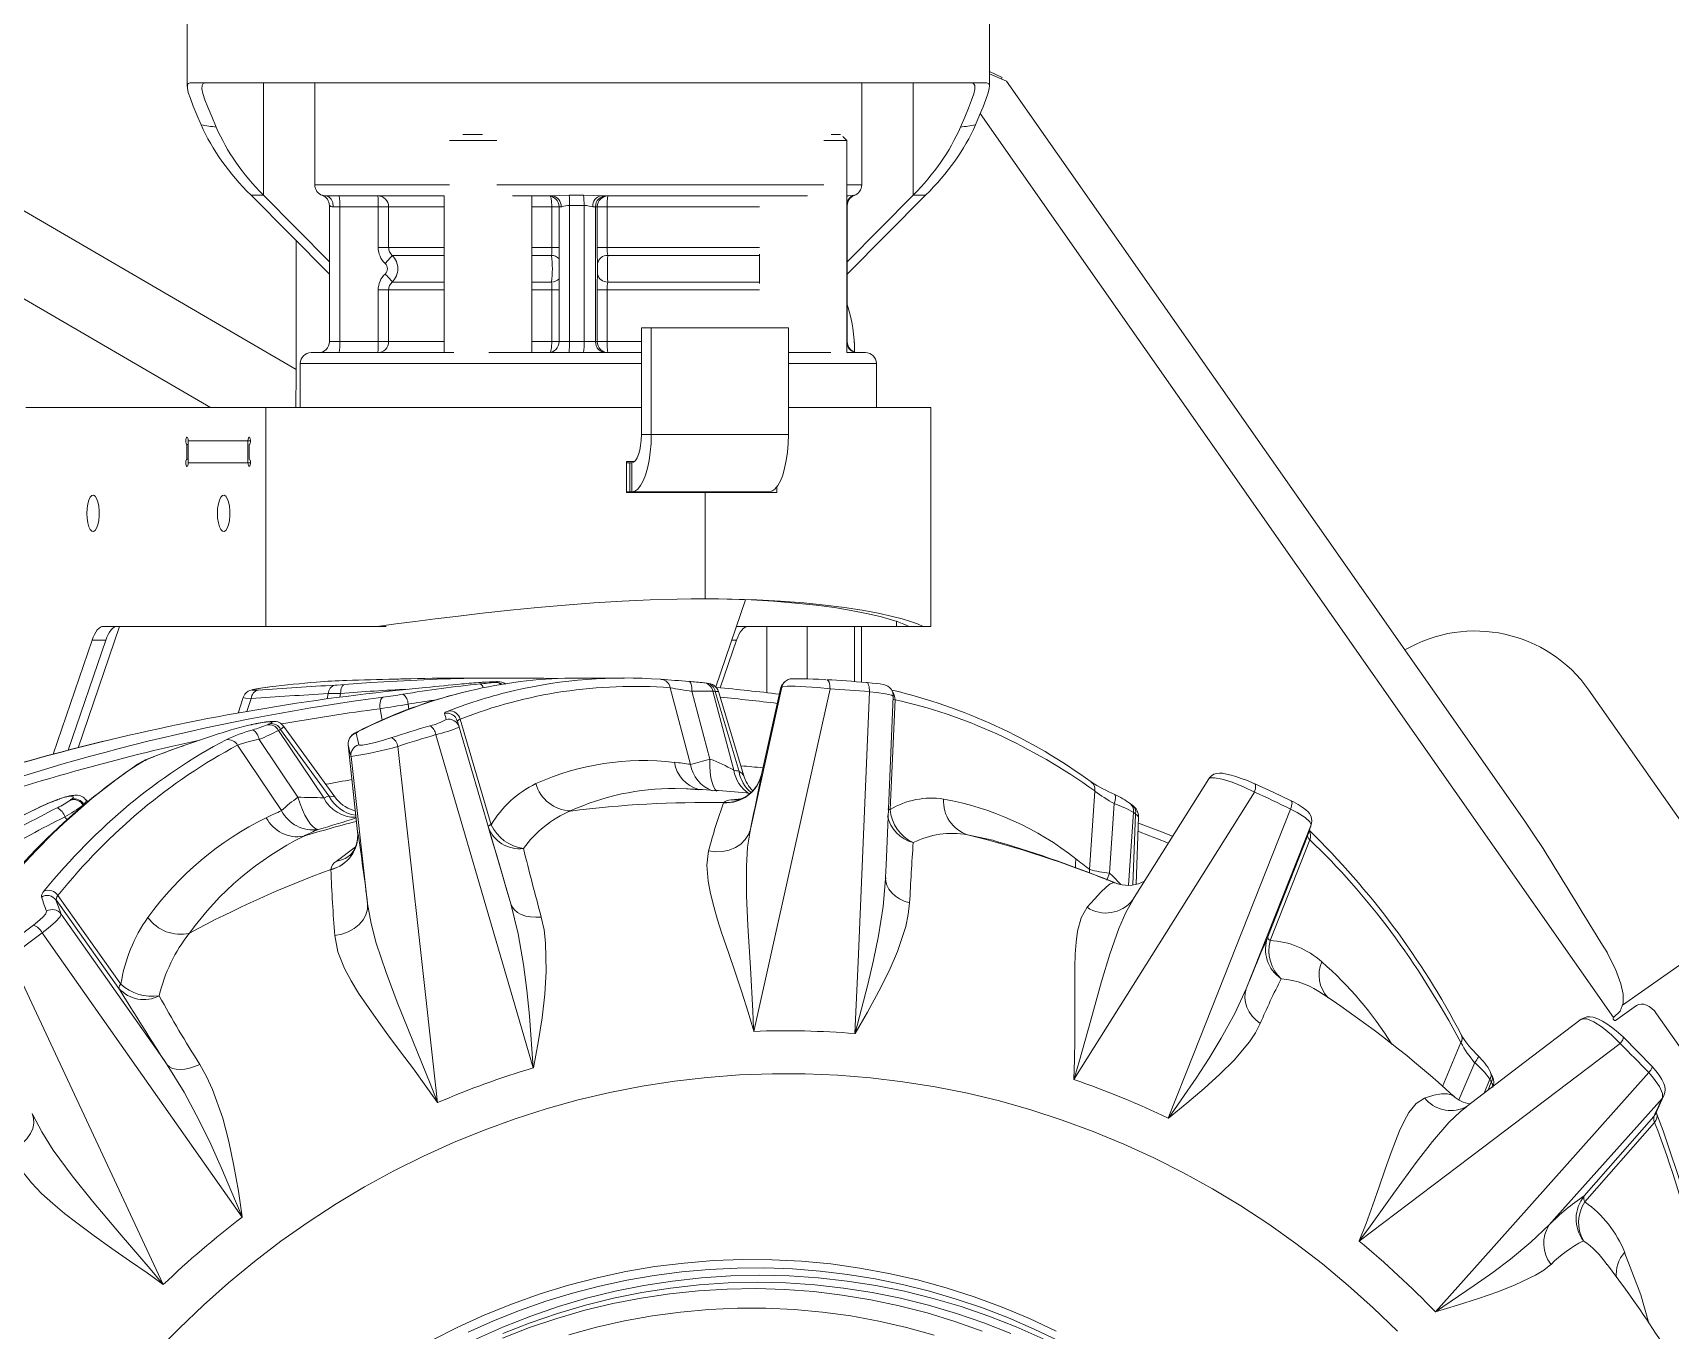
# Model space of a CAD drawing. Header units: millimetres. Extents: x 0 to 197, y 0 to 196.
# Drawn here: x 162.59 to 185.05, y 165.87 to 183.67 of the extents above; entities that cross this region are included whole.
import ezdxf

# ---------------------------------------------------------------- set-up
doc = ezdxf.new("R2010")
doc.units = ezdxf.units.MM

msp = doc.modelspace()

# ---------------------------------------------------------------- linework, layer by layer
at = {"color": 7, "linetype": 'Continuous', "lineweight": 15}
for p, q in [((164.71, 184.982), (164.71, 182.93)), ((175.71, 182.929), (175.71, 184.982)), ((158.76, 183.392), (166.204, 179.048)), ((175.71, 183.138), (175.885, 183.056)), ((175.945, 183.006), (175.71, 183.107)), ((175.876, 183.036), (175.885, 183.056)), ((175.945, 183.006), (183.052, 172.855)), ((175.67, 182.982), (164.751, 182.982)), ((166.46, 182.982), (166.46, 181.582)), ((173.96, 181.582), (173.96, 182.982)), ((168.459, 182.19), (168.306, 182.19)), ((168.955, 182.19), (168.459, 182.19)), ((168.51, 182.272), (168.49, 182.272)), ((168.76, 182.272), (168.51, 182.272)), ((173.755, 182.19), (173.439, 182.19)), ((173.667, 182.272), (173.541, 182.272)), ((173.755, 182.19), (173.698, 182.247)), ((173.755, 179.282), (173.755, 182.19)), ((165.754, 181.442), (165.586, 181.442)), ((165.586, 181.442), (166.659, 180.358)), ((165.754, 181.442), (166.659, 180.528)), ((166.615, 181.432), (168.235, 181.432)), ((168.235, 181.432), (168.235, 179.282)), ((169.169, 181.432), (169.714, 181.432)), ((169.435, 179.282), (169.435, 181.432)), ((169.641, 181.432), (169.435, 181.432)), ((169.949, 181.441), (170.146, 181.441)), ((170.387, 181.432), (172.635, 181.432)), ((172.635, 181.432), (172.64, 181.432)), ((172.64, 181.432), (173.217, 181.432)), ((173.755, 181.432), (173.776, 181.432)), ((173.761, 180.528), (174.666, 181.442)), ((173.761, 180.358), (174.834, 181.442)), ((173.852, 181.441), (173.86, 181.441)), ((173.857, 181.44), (173.854, 181.439)), ((174.666, 181.442), (174.834, 181.442)), ((166.659, 181.3), (166.659, 179.432)), ((166.712, 181.282), (166.699, 181.283)), ((166.803, 181.282), (166.712, 181.282)), ((167.33, 181.282), (166.803, 181.282)), ((166.803, 181.282), (166.803, 179.432)), ((167.33, 180.722), (167.33, 181.282)), ((167.472, 181.282), (167.33, 181.282)), ((167.472, 181.282), (167.472, 180.722)), ((169.71, 180.722), (169.71, 181.282)), ((169.809, 181.282), (169.809, 179.432)), ((169.848, 181.283), (169.836, 181.282)), ((170.152, 181.299), (169.952, 181.299)), ((169.952, 181.299), (169.952, 179.432)), ((170.152, 181.299), (170.152, 179.432)), ((170.308, 181.282), (170.273, 181.282)), ((170.308, 179.432), (170.308, 181.282)), ((170.332, 181.282), (170.308, 181.282)), ((170.332, 180.722), (170.332, 181.282)), ((170.468, 181.282), (170.332, 181.282)), ((170.468, 181.282), (170.468, 180.722)), ((173.761, 179.432), (173.761, 181.3)), ((173.761, 181.299), (173.761, 179.432)), ((166.204, 180.817), (166.204, 179.048)), ((167.434, 180.722), (167.33, 180.722)), ((167.434, 180.722), (167.472, 180.722)), ((170.468, 180.722), (170.332, 180.722)), ((172.555, 180.632), (172.555, 180.231)), ((167.33, 179.432), (167.33, 180.141)), ((167.434, 180.141), (167.33, 180.141)), ((167.472, 180.141), (167.434, 180.141)), ((167.472, 180.141), (167.472, 179.432)), ((169.71, 179.432), (169.71, 180.141)), ((170.332, 179.432), (170.332, 180.141)), ((170.468, 180.141), (170.332, 180.141)), ((170.468, 180.141), (170.468, 179.432)), ((166.803, 179.432), (167.33, 179.432)), ((167.472, 179.432), (167.33, 179.432)), ((169.952, 179.432), (170.152, 179.432)), ((170.152, 179.432), (170.308, 179.432)), ((170.308, 179.432), (170.332, 179.432)), ((170.468, 179.432), (170.332, 179.432)), ((170.937, 179.622), (170.937, 178.157)), ((171.074, 179.622), (170.937, 179.622)), ((171.074, 179.622), (171.074, 178.157)), ((172.954, 179.622), (171.074, 179.622)), ((172.954, 178.157), (172.954, 179.622)), ((173.86, 179.291), (173.86, 179.416)), ((167.406, 179.282), (166.41, 179.282)), ((168.368, 179.282), (167.406, 179.282)), ((170.937, 179.282), (168.844, 179.282)), ((173.534, 179.282), (172.954, 179.282)), ((174.01, 179.282), (173.755, 179.282)), ((166.26, 179.132), (166.26, 178.527)), ((174.16, 178.527), (174.16, 179.132)), ((162.498, 178.527), (165.789, 178.527)), ((165.789, 178.527), (165.789, 175.527)), ((170.937, 178.527), (165.789, 178.527)), ((172.954, 178.527), (174.908, 178.527)), ((174.908, 175.527), (174.908, 178.527)), ((164.721, 178.072), (164.721, 177.772)), ((164.721, 178.072), (164.724, 178.072)), ((164.724, 178.072), (165.543, 178.072)), ((164.724, 178.072), (164.724, 177.772)), ((165.543, 177.772), (165.543, 178.072)), ((165.543, 178.072), (165.577, 178.072)), ((170.937, 178.157), (171.074, 178.157)), ((172.954, 178.157), (171.074, 178.157)), ((164.707, 177.822), (164.707, 178.022)), ((164.721, 178.022), (164.707, 178.022)), ((165.56, 178.022), (165.56, 177.822)), ((164.721, 177.822), (164.707, 177.822)), ((164.724, 177.772), (164.721, 177.772)), ((165.543, 177.772), (164.724, 177.772)), ((165.577, 177.772), (165.543, 177.772)), ((170.735, 177.787), (170.842, 177.787)), ((170.735, 177.362), (170.735, 177.787)), ((170.735, 177.772), (170.76, 177.772)), ((170.767, 177.772), (170.777, 177.772)), ((170.777, 177.772), (170.777, 177.372)), ((170.806, 177.772), (170.777, 177.772)), ((170.806, 177.772), (170.806, 177.372)), ((172.797, 177.362), (172.797, 177.443)), ((170.777, 177.372), (170.735, 177.372)), ((171.811, 177.362), (170.735, 177.362)), ((170.806, 177.372), (170.777, 177.372)), ((172.686, 177.372), (170.806, 177.372)), ((171.013, 177.372), (171.013, 177.362)), ((171.811, 175.904), (171.811, 177.362)), ((171.811, 175.904), (171.811, 177.362)), ((171.811, 177.362), (172.797, 177.362)), ((171.811, 177.362), (171.811, 177.362)), ((172.051, 177.372), (172.051, 177.362)), ((172.149, 177.372), (172.149, 177.362)), ((172.427, 177.372), (172.427, 177.362)), ((172.687, 177.362), (172.687, 177.372)), ((172.367, 175.891), (171.959, 174.697)), ((163.215, 173.863), (163.782, 175.527)), ((165.789, 175.527), (163.562, 175.527)), ((165.789, 175.527), (167.313, 175.527)), ((167.436, 175.527), (167.313, 175.527)), ((174.438, 175.527), (172.243, 175.527)), ((173.21, 175.527), (173.21, 174.806)), ((173.86, 174.771), (173.86, 175.527)), ((173.954, 174.763), (173.954, 175.527)), ((174.438, 175.527), (174.608, 175.527)), ((174.608, 175.527), (174.803, 175.527)), ((174.908, 175.527), (174.803, 175.527)), ((163.405, 175.337), (162.872, 173.775)), ((163.078, 173.828), (163.593, 175.337)), ((163.405, 175.337), (163.593, 175.337)), ((172.241, 175.337), (172.019, 174.684)), ((169.167, 174.819), (168.551, 174.819)), ((168.956, 174.769), (168.952, 174.769)), ((168.963, 174.769), (168.952, 174.769)), ((168.966, 174.769), (168.956, 174.769)), ((168.966, 174.769), (168.963, 174.769)), ((170.704, 174.819), (170.095, 174.819)), ((171.805, 174.752), (171.796, 174.753)), ((172.432, 172.748), (172.862, 174.692)), ((165.478, 174.552), (165.408, 174.337)), ((171.611, 173.635), (171.331, 174.685)), ((171.878, 173.707), (171.63, 174.637)), ((171.916, 174.639), (172.205, 173.555)), ((172.277, 173.539), (171.949, 174.634)), ((172.344, 173.478), (171.997, 174.635)), ((172.845, 174.667), (172.583, 173.495)), ((172.845, 174.671), (172.584, 173.496)), ((174.416, 174.52), (174.35, 173.014)), ((186.11, 171.539), (183.931, 174.652)), ((168.454, 174.255), (168.877, 172.807)), ((165.587, 174.178), (165.593, 174.18)), ((165.855, 174.219), (165.833, 174.219)), ((165.891, 174.224), (165.869, 174.224)), ((165.96, 174.101), (166.582, 173.176)), ((166.652, 173.201), (165.991, 174.115)), ((166.732, 173.19), (166.031, 174.159)), ((168.439, 174.146), (169.148, 171.724)), ((166.004, 173), (165.401, 173.897)), ((166.229, 173.183), (165.695, 173.977)), ((166.917, 173.902), (167.047, 172.714)), ((166.917, 173.901), (167.047, 172.711)), ((164.245, 173.739), (164.209, 173.724)), ((167.184, 171.721), (166.956, 173.743)), ((172.584, 173.496), (172.583, 173.495)), ((163.128, 173.199), (163.124, 173.199)), ((163.185, 173.212), (163.182, 173.212)), ((163.343, 173.124), (163.328, 173.145)), ((177.084, 172.192), (177.156, 173.269)), ((177.428, 173.22), (177.427, 173.22)), ((166.985, 173.007), (167.016, 172.998)), ((172.065, 173.108), (172.067, 173.11)), ((177.355, 172.143), (177.419, 173.097)), ((177.721, 171.99), (177.756, 172.916)), ((167.049, 172.698), (167.047, 172.716)), ((180.121, 172.804), (179.232, 170.556)), ((179.527, 171.27), (180.071, 172.65)), ((180.103, 172.599), (179.558, 171.217)), ((166.68, 172.188), (166.68, 172.193)), ((174.286, 172.064), (174.287, 172.087)), ((174.289, 172.077), (174.288, 172.063)), ((177.421, 172.013), (177.423, 172.012)), ((177.421, 172.013), (177.484, 171.992)), ((177.423, 172.012), (177.426, 172.011)), ((163.774, 170.562), (162.911, 171.776)), ((162.937, 171.838), (163.802, 170.622)), ((177.674, 171.773), (177.673, 171.772)), ((184.584, 170.327), (184.294, 170.124)), ((195.916, 154.423), (184.859, 170.214)), ((182.413, 169.638), (182.412, 169.639)), ((183.866, 167.717), (184.82, 168.807)), ((184.83, 168.725), (183.875, 167.633))]:
    msp.add_line(p, q, dxfattribs=at)
at = {"color": 8, "linetype": 'Continuous', "lineweight": 15}
for p, q in [((165.754, 182.982), (165.754, 181.442)), ((174.666, 182.982), (174.666, 181.442)), ((184.268, 170.161), (175.585, 182.561)), ((165.028, 178.527), (158.74, 182.196)), ((166.46, 181.582), (168.306, 181.582)), ((166.605, 181.421), (166.569, 181.441)), ((168.955, 181.582), (173.439, 181.582)), ((173.755, 181.582), (173.96, 181.582)), ((173.755, 181.425), (173.776, 181.432)), ((168.235, 181.282), (167.472, 181.282)), ((169.71, 181.282), (169.435, 181.282)), ((169.809, 181.282), (169.71, 181.282)), ((169.836, 181.282), (169.809, 181.282)), ((172.558, 181.282), (170.468, 181.282)), ((167.472, 180.722), (168.235, 180.722)), ((167.52, 180.613), (168.235, 180.613)), ((169.435, 180.722), (169.71, 180.722)), ((169.435, 180.613), (169.706, 180.613)), ((169.809, 180.722), (169.71, 180.722)), ((170.468, 180.722), (172.558, 180.722)), ((170.476, 180.613), (172.555, 180.613)), ((167.472, 180.141), (168.235, 180.141)), ((168.235, 180.25), (167.52, 180.25)), ((169.706, 180.25), (169.435, 180.25)), ((169.435, 180.141), (169.71, 180.141)), ((169.71, 180.141), (169.809, 180.141)), ((172.558, 180.141), (170.468, 180.141)), ((172.555, 180.25), (170.476, 180.25)), ((166.659, 179.432), (166.803, 179.432)), ((167.472, 179.432), (168.235, 179.432)), ((169.435, 179.432), (169.71, 179.432)), ((169.809, 179.432), (169.71, 179.432)), ((169.809, 179.432), (169.952, 179.432)), ((170.468, 179.432), (170.937, 179.432)), ((173.755, 179.432), (173.761, 179.432)), ((173.761, 179.432), (173.761, 179.432)), ((173.86, 179.416), (173.863, 179.418)), ((166.26, 179.132), (170.937, 179.132)), ((172.954, 179.132), (174.16, 179.132)), ((174.438, 175.595), (174.438, 175.527)), ((172.66, 175.527), (172.66, 174.617)), ((172.241, 175.337), (172.178, 175.337)), ((165.587, 174.538), (165.529, 174.36)), ((166.629, 174.533), (166.642, 174.605)), ((166.814, 174.608), (166.804, 174.557)), ((167.385, 174.241), (167.355, 174.398)), ((167.738, 174.461), (167.751, 174.39)), ((165.659, 174.194), (165.654, 174.192)), ((164.251, 173.74), (164.245, 173.739)), ((162.931, 173.151), (162.922, 173.146)), ((162.959, 173.161), (162.95, 173.156)), ((172.163, 173.147), (172.313, 173.164)), ((162.672, 173.041), (162.679, 173.042)), ((163.059, 172.877), (163.034, 172.915)), ((177.685, 172.977), (177.618, 171.976)), ((177.677, 171.981), (177.714, 172.954)), ((167.047, 172.714), (167.047, 172.711)), ((166.752, 172.304), (167.015, 172.5)), ((177.084, 172.192), (177.08, 172.144)), ((184.389, 170.334), (186.11, 171.539)), ((181.922, 169.219), (182.176, 169.819)), ((182.148, 169.033), (182.364, 169.544)), ((182.573, 169.316), (182.492, 169.126)), ((182.549, 169.169), (182.591, 169.278))]:
    msp.add_line(p, q, dxfattribs=at)
at = {"color": 7, "linetype": 'Continuous', "lineweight": 15, "flags": 128}
for points in [[(164.902, 182.405), (164.843, 182.542), (164.793, 182.662), (164.753, 182.766), (164.725, 182.849), (164.712, 182.907), (164.712, 182.949), (164.724, 182.974), (164.751, 182.982)], [(164.961, 182.982), (164.93, 182.973), (164.913, 182.947), (164.912, 182.901), (164.925, 182.835), (164.953, 182.75), (164.993, 182.646), (165.046, 182.519), (165.109, 182.373)], [(175.312, 182.373), (175.372, 182.513), (175.424, 182.636), (175.465, 182.743), (175.494, 182.831), (175.509, 182.897), (175.508, 182.944), (175.492, 182.973), (175.46, 182.982)], [(175.67, 182.982), (175.697, 182.973), (175.709, 182.946), (175.707, 182.899), (175.69, 182.831), (175.663, 182.751), (175.625, 182.654), (175.576, 182.538), (175.518, 182.405)], [(166.567, 181.439), (166.574, 181.437), (166.615, 181.432)], [(166.615, 181.432), (166.652, 181.42), (166.683, 181.388), (166.705, 181.339), (166.712, 181.282)], [(169.714, 181.432), (169.814, 181.437), (169.949, 181.441)], [(170.146, 181.441), (170.282, 181.437), (170.387, 181.432)], [(173.776, 181.432), (173.826, 181.437), (173.852, 181.441)], [(170.273, 181.282), (170.251, 181.284), (170.221, 181.291), (170.186, 181.298), (170.152, 181.299)], [(164.707, 178.022), (164.701, 178.026), (164.695, 178.037), (164.692, 178.053), (164.69, 178.072), (164.692, 178.091), (164.695, 178.107), (164.701, 178.118), (164.707, 178.122), (164.714, 178.118), (164.719, 178.107), (164.723, 178.091), (164.724, 178.072)], [(165.543, 178.072), (165.544, 178.093), (165.549, 178.11), (165.555, 178.12), (165.562, 178.122), (165.569, 178.114), (165.574, 178.099), (165.577, 178.079), (165.576, 178.058), (165.573, 178.039), (165.567, 178.027), (165.56, 178.022)], [(170.806, 177.372), (170.848, 177.382), (170.889, 177.411), (170.927, 177.458), (170.963, 177.522), (170.995, 177.602), (171.022, 177.696), (171.044, 177.801), (171.06, 177.915), (171.07, 178.034), (171.074, 178.157)], [(170.806, 177.772), (170.831, 177.78), (170.856, 177.801), (170.879, 177.837), (170.899, 177.885), (170.915, 177.943), (170.927, 178.01), (170.935, 178.082), (170.937, 178.157)], [(172.954, 178.157), (172.95, 178.034), (172.94, 177.915), (172.924, 177.801), (172.902, 177.696), (172.875, 177.602), (172.843, 177.522), (172.807, 177.458), (172.769, 177.411), (172.728, 177.382), (172.686, 177.372)], [(164.724, 177.772), (164.723, 177.753), (164.719, 177.737), (164.714, 177.726), (164.707, 177.722), (164.701, 177.726), (164.695, 177.737), (164.692, 177.753), (164.69, 177.772), (164.692, 177.791), (164.695, 177.807), (164.701, 177.818), (164.707, 177.822)], [(165.56, 177.822), (165.567, 177.818), (165.573, 177.805), (165.576, 177.786), (165.577, 177.765), (165.574, 177.745), (165.569, 177.73), (165.562, 177.723), (165.555, 177.724), (165.549, 177.734), (165.544, 177.751), (165.543, 177.772)], [(163.334, 177.077), (163.337, 177.145), (163.346, 177.207), (163.361, 177.26), (163.38, 177.299), (163.401, 177.322), (163.425, 177.327), (163.447, 177.313), (163.468, 177.281), (163.485, 177.235), (163.497, 177.177), (163.503, 177.111), (163.503, 177.043), (163.497, 176.978), (163.485, 176.919), (163.468, 176.873), (163.447, 176.842), (163.425, 176.828), (163.401, 176.832), (163.38, 176.855), (163.361, 176.894), (163.346, 176.947), (163.337, 177.01), (163.334, 177.077)], [(165.124, 177.077), (165.127, 177.145), (165.137, 177.207), (165.151, 177.26), (165.17, 177.299), (165.192, 177.322), (165.215, 177.327), (165.238, 177.313), (165.259, 177.281), (165.276, 177.235), (165.288, 177.177), (165.294, 177.111), (165.294, 177.043), (165.288, 176.978), (165.276, 176.919), (165.259, 176.873), (165.238, 176.842), (165.215, 176.828), (165.192, 176.832), (165.17, 176.855), (165.151, 176.894), (165.137, 176.947), (165.127, 177.01), (165.124, 177.077)], [(171.811, 175.904), (171.621, 175.903), (171.428, 175.9), (171.056, 175.89), (170.676, 175.872), (170.285, 175.849), (169.891, 175.819), (169.513, 175.786), (169.137, 175.748), (168.761, 175.707), (168.393, 175.664), (168.111, 175.629), (167.837, 175.595), (167.569, 175.56), (167.313, 175.527)], [(171.81, 175.903), (171.931, 175.903), (172.116, 175.899), (172.441, 175.889), (172.751, 175.871), (173.052, 175.847), (173.333, 175.817), (173.585, 175.784), (173.814, 175.746), (174.025, 175.705), (174.21, 175.662), (174.336, 175.628), (174.444, 175.593), (174.535, 175.559), (174.608, 175.527)], [(171.811, 175.904), (171.997, 175.903), (172.181, 175.9), (172.522, 175.889), (172.847, 175.872), (173.163, 175.848), (173.458, 175.819), (173.722, 175.785), (173.964, 175.748), (174.186, 175.707), (174.38, 175.664), (174.514, 175.629), (174.629, 175.594), (174.726, 175.56), (174.803, 175.527)], [(163.562, 175.527), (163.54, 175.524), (163.519, 175.515), (163.497, 175.499), (163.477, 175.478), (163.457, 175.45), (163.439, 175.418), (163.421, 175.38), (163.405, 175.337)], [(163.593, 175.337), (163.609, 175.38), (163.627, 175.418), (163.645, 175.45), (163.665, 175.478), (163.685, 175.499), (163.707, 175.515), (163.728, 175.524), (163.75, 175.527)], [(172.398, 175.527), (172.376, 175.524), (172.355, 175.514), (172.334, 175.499), (172.313, 175.477), (172.294, 175.45), (172.275, 175.417), (172.258, 175.379), (172.241, 175.337)], [(165.82, 174.693), (165.782, 174.688), (165.714, 174.678), (165.658, 174.669), (165.612, 174.66), (165.587, 174.653), (165.569, 174.647), (165.547, 174.637), (165.525, 174.621), (165.502, 174.597), (165.482, 174.563), (165.479, 174.552)], [(165.844, 174.696), (165.748, 174.683), (165.667, 174.67), (165.617, 174.66), (165.601, 174.653), (165.623, 174.651), (165.681, 174.654)], [(166.741, 174.721), (166.767, 174.723), (166.862, 174.73)], [(166.862, 174.73), (166.853, 174.726), (166.843, 174.718), (166.835, 174.707), (166.828, 174.692), (166.822, 174.675), (166.818, 174.654), (166.815, 174.632), (166.814, 174.608)], [(168.941, 174.761), (168.958, 174.763), (168.976, 174.768), (168.956, 174.769)], [(170.095, 174.819), (170.043, 174.819), (169.974, 174.818)], [(171.63, 174.637), (171.63, 174.664), (171.628, 174.69), (171.625, 174.713), (171.62, 174.734), (171.614, 174.75), (171.606, 174.763), (171.598, 174.77), (171.589, 174.773)], [(171.839, 174.747), (171.83, 174.749), (171.805, 174.752)], [(172.861, 174.71), (172.852, 174.692), (172.845, 174.667)], [(173.524, 174.669), (173.358, 174.687), (173.191, 174.7), (173.046, 174.706), (172.938, 174.705), (172.876, 174.699), (172.862, 174.692)], [(173.469, 174.796), (173.442, 174.797), (173.366, 174.801), (173.291, 174.804), (173.219, 174.806), (173.154, 174.808), (173.099, 174.809), (173.055, 174.81), (173.023, 174.81), (173.009, 174.81), (172.999, 174.809), (172.99, 174.808), (172.977, 174.806), (172.949, 174.797), (172.909, 174.772), (172.897, 174.757)], [(173.479, 174.795), (173.488, 174.793), (173.496, 174.786), (173.504, 174.775), (173.511, 174.76), (173.516, 174.741), (173.52, 174.719), (173.523, 174.695), (173.524, 174.669)], [(174.39, 174.576), (174.391, 174.593), (174.38, 174.635), (174.362, 174.667), (174.34, 174.691), (174.318, 174.707), (174.298, 174.717), (174.284, 174.723), (174.27, 174.727), (174.251, 174.731), (174.211, 174.737), (174.163, 174.743), (174.102, 174.75), (174.034, 174.756), (174.021, 174.757)], [(174.024, 174.757), (174.033, 174.755), (174.041, 174.748), (174.048, 174.737), (174.054, 174.721), (174.059, 174.703), (174.063, 174.681), (174.064, 174.657), (174.065, 174.631)], [(166.814, 174.608), (166.679, 174.606), (166.642, 174.605)], [(167.397, 174.556), (167.385, 174.549), (167.375, 174.538), (167.366, 174.523), (167.359, 174.503), (167.354, 174.48), (167.352, 174.454), (167.352, 174.426), (167.355, 174.398)], [(173.524, 174.669), (172.973, 172.19), (172.479, 169.973)], [(173.866, 169.943), (173.908, 170.925), (174.065, 174.631)], [(174.391, 174.571), (174.366, 174.586), (174.287, 174.603), (174.162, 174.621), (174.065, 174.631)], [(174.391, 174.571), (174.294, 172.254), (174.286, 172.086)], [(168.454, 174.255), (168.437, 174.248), (168.413, 174.229)], [(165.659, 174.194), (165.643, 174.19), (165.593, 174.18)], [(165.841, 174.192), (165.859, 174.201), (165.875, 174.214), (165.855, 174.219)], [(167.055, 174.084), (167.043, 174.078), (167.026, 174.061)], [(169.456, 169.472), (169.176, 170.43), (168.12, 174.042)], [(164.659, 173.89), (164.574, 173.861), (164.245, 173.739)], [(167.062, 173.902), (167.071, 173.897), (167.114, 173.898), (167.187, 173.911), (167.286, 173.935), (167.4, 173.967), (167.514, 174.002)], [(167.599, 173.881), (167.886, 171.302), (168.143, 168.995)], [(172.554, 173.405), (172.558, 173.414), (172.584, 173.497)], [(178.718, 173.438), (178.174, 172.571), (177.674, 171.772)], [(179.346, 173.369), (179.309, 173.385), (179.235, 173.416), (179.161, 173.443), (179.089, 173.467), (179.023, 173.487), (178.962, 173.502), (178.906, 173.512), (178.864, 173.514), (178.824, 173.51), (178.789, 173.499), (178.753, 173.477), (178.722, 173.444), (178.719, 173.438)], [(179.846, 173.135), (179.602, 173.252), (179.347, 173.369)], [(162.96, 173.161), (162.953, 173.158), (162.931, 173.151)], [(163.122, 173.156), (163.136, 173.168), (163.15, 173.191), (163.128, 173.199)], [(166.229, 173.183), (166.257, 173.095), (166.289, 173.012), (166.324, 172.936), (166.362, 172.87), (166.4, 172.816), (166.438, 172.776), (166.474, 172.752), (166.507, 172.743)], [(171.726, 173.287), (171.58, 173.299), (171.401, 173.303)], [(179.344, 173.254), (178.038, 171.174), (176.868, 169.313)], [(180.12, 172.804), (180.123, 172.808), (180.132, 172.855), (180.128, 172.896), (180.117, 172.93), (180.1, 172.96), (180.079, 172.985), (180.049, 173.013), (179.999, 173.05), (179.945, 173.083), (179.878, 173.119), (179.846, 173.135)], [(177.671, 173.073), (177.663, 173.079), (177.642, 173.096)], [(178.162, 168.781), (178.514, 169.669), (179.84, 173.021)], [(180.121, 172.804), (180.105, 172.846), (180.038, 172.905), (179.929, 172.975), (179.84, 173.021)], [(167.047, 172.701), (167.05, 172.68), (167.045, 172.604), (167.03, 172.538), (167.009, 172.483), (166.985, 172.441), (166.964, 172.412), (166.948, 172.394), (166.94, 172.387), (166.94, 172.387)], [(167.045, 172.726), (167.046, 172.723), (167.047, 172.698)], [(169.148, 171.724), (169.085, 171.939), (169.014, 172.179), (168.949, 172.4), (168.889, 172.604), (168.836, 172.784)], [(171.859, 172.448), (171.955, 172.436), (172.051, 172.44), (172.143, 172.459), (172.227, 172.494), (172.3, 172.542), (172.36, 172.602), (172.405, 172.671), (172.432, 172.748)], [(172.432, 172.748), (172.394, 172.5), (172.377, 172.238), (172.378, 171.838), (172.396, 171.422), (172.432, 170.844), (172.466, 170.251), (172.477, 170.014), (172.479, 169.979), (172.479, 169.976), (172.479, 169.973)], [(178.222, 172.648), (178.071, 172.709), (177.753, 172.83)], [(183.303, 172.481), (183.172, 172.679), (183.052, 172.855)], [(172.479, 169.973), (172.478, 169.975), (172.401, 170.235), (172.313, 170.511), (172.222, 170.783), (172.13, 171.053), (172.042, 171.317), (171.982, 171.504), (171.929, 171.686), (171.884, 171.864), (171.852, 172.033), (171.834, 172.252), (171.859, 172.448)], [(180.103, 172.599), (180.089, 172.614), (180.071, 172.65)], [(177.05, 171.674), (177.149, 171.788), (177.236, 171.881), (177.309, 171.951), (177.367, 171.996), (177.421, 172.013)], [(162.937, 171.838), (162.924, 171.82), (162.911, 171.776)], [(162.603, 171.429), (162.659, 171.474), (162.729, 171.537), (162.771, 171.587), (162.78, 171.62)], [(162.982, 171.582), (162.966, 171.542), (162.903, 171.474), (162.803, 171.388), (162.723, 171.326)], [(162.982, 171.582), (164.337, 169.654), (164.435, 169.515)], [(166.733, 171.287), (166.828, 171.306), (166.917, 171.339), (166.998, 171.384), (167.068, 171.439), (167.123, 171.503), (167.161, 171.573), (167.182, 171.647), (167.184, 171.721)], [(167.184, 171.721), (167.231, 171.454), (167.303, 171.183), (167.436, 170.782), (167.591, 170.375), (167.814, 169.821), (168.04, 169.258), (168.128, 169.034), (168.14, 169.002), (168.142, 168.998), (168.143, 168.995)], [(169.456, 169.472), (169.456, 169.475), (169.404, 170.187), (169.368, 170.54), (169.322, 170.889), (169.249, 171.312), (169.148, 171.724)], [(169.148, 171.724), (169.167, 171.679), (169.198, 171.639), (169.24, 171.605), (169.291, 171.576), (169.351, 171.555), (169.418, 171.542), (169.49, 171.537), (169.565, 171.54)], [(174.615, 171.735), (174.598, 171.576), (174.563, 171.413), (174.45, 171.07), (174.333, 170.801), (174.195, 170.525), (174.038, 170.238), (173.868, 169.945), (173.866, 169.943)], [(176.868, 169.313), (176.868, 169.316), (176.878, 169.582), (176.882, 169.864), (176.882, 170.14), (176.88, 170.412), (176.879, 170.674), (176.881, 170.857), (176.887, 171.031), (176.899, 171.195), (176.919, 171.346), (176.968, 171.529), (177.05, 171.674)], [(165.463, 167.425), (164.889, 168.243), (162.723, 171.326)], [(169.565, 171.54), (169.603, 171.367), (169.625, 171.185), (169.634, 170.794), (169.613, 170.481), (169.575, 170.157), (169.521, 169.82), (169.457, 169.475), (169.456, 169.472)], [(168.143, 168.995), (168.141, 168.997), (167.984, 169.22), (167.811, 169.457), (167.636, 169.691), (167.46, 169.927), (167.29, 170.161), (167.171, 170.331), (167.06, 170.499), (166.958, 170.668), (166.869, 170.834), (166.777, 171.063), (166.733, 171.287)], [(162.285, 170.985), (163.392, 168.617), (164.382, 166.499)], [(184.268, 170.161), (184.357, 170.25), (184.399, 170.358), (184.401, 170.483), (184.37, 170.625), (184.293, 170.827), (184.182, 171.051)], [(178.162, 168.781), (178.164, 168.783), (178.543, 169.331), (178.721, 169.605), (178.888, 169.878), (179.075, 170.216), (179.232, 170.556)], [(179.232, 170.556), (179.216, 170.497), (179.211, 170.434), (179.219, 170.369), (179.239, 170.305), (179.27, 170.243), (179.312, 170.183), (179.364, 170.129), (179.424, 170.081)], [(184.859, 170.214), (184.828, 170.253), (184.794, 170.286), (184.757, 170.313), (184.719, 170.332), (184.681, 170.344), (184.645, 170.347), (184.612, 170.341), (184.584, 170.327)], [(179.424, 170.081), (179.359, 169.955), (179.276, 169.83), (179.065, 169.577), (178.871, 169.384), (178.655, 169.189), (178.417, 168.988), (178.164, 168.782), (178.162, 168.781)], [(183.825, 170.138), (183.044, 169.545), (182.247, 168.94)], [(184.398, 169.896), (184.368, 169.925), (184.305, 169.981), (184.241, 170.032), (184.178, 170.077), (184.115, 170.115), (184.054, 170.145), (183.987, 170.167), (183.944, 170.173), (183.901, 170.17), (183.856, 170.156), (183.826, 170.137)], [(184.268, 170.161), (184.264, 170.156), (184.263, 170.15), (184.265, 170.142), (184.269, 170.134), (184.275, 170.128), (184.282, 170.123), (184.288, 170.122), (184.294, 170.124)], [(184.359, 169.806), (182.471, 168.377), (180.78, 167.097)], [(184.793, 169.494), (184.601, 169.693), (184.399, 169.896)], [(181.304, 165.86), (180.971, 166.181), (180.628, 166.489), (180.275, 166.783), (179.912, 167.063), (179.539, 167.328), (179.157, 167.579), (178.767, 167.815), (178.369, 168.035), (177.964, 168.24), (177.551, 168.428), (177.133, 168.601), (176.709, 168.757), (176.28, 168.896), (175.846, 169.018), (175.409, 169.124), (174.968, 169.212), (174.524, 169.283), (174.078, 169.336), (173.631, 169.373), (173.183, 169.391), (172.734, 169.392), (172.285, 169.376), (171.838, 169.342), (171.392, 169.29), (170.948, 169.221), (170.507, 169.135), (170.069, 169.032), (169.634, 168.911), (169.205, 168.774), (168.78, 168.62), (168.361, 168.449), (167.948, 168.263), (167.542, 168.06), (167.143, 167.841), (166.752, 167.608), (166.369, 167.358), (165.995, 167.095), (165.631, 166.816), (165.276, 166.524), (164.932, 166.218), (164.598, 165.899), (164.276, 165.567)], [(164.435, 169.515), (164.467, 169.486), (164.508, 169.465), (164.557, 169.453), (164.614, 169.449), (164.677, 169.454), (164.743, 169.468), (164.812, 169.49), (164.882, 169.52)], [(165.463, 167.425), (165.462, 167.428), (165.181, 168.095), (165.032, 168.425), (164.875, 168.75), (164.666, 169.14), (164.435, 169.515)], [(164.882, 169.52), (164.976, 169.353), (165.058, 169.175), (165.197, 168.783), (165.281, 168.464), (165.351, 168.131), (165.411, 167.783), (165.463, 167.428), (165.463, 167.425)], [(181.825, 166.126), (182.438, 166.813), (184.75, 169.407)], [(182.596, 169.382), (182.591, 169.391), (182.577, 169.42)], [(184.937, 169.059), (184.939, 169.123), (184.897, 169.217), (184.818, 169.33), (184.75, 169.407)], [(184.958, 169.093), (184.972, 169.133), (184.975, 169.174), (184.97, 169.216), (184.957, 169.26), (184.931, 169.314), (184.894, 169.373), (184.85, 169.43), (184.797, 169.49), (184.793, 169.494)], [(184.841, 168.839), (184.871, 168.903), (184.959, 169.092)], [(180.78, 167.097), (180.781, 167.1), (180.875, 167.34), (180.968, 167.593), (181.055, 167.841), (181.138, 168.082), (181.218, 168.31), (181.276, 168.466), (181.335, 168.61), (181.396, 168.743), (181.46, 168.858), (181.56, 168.983), (181.678, 169.058)], [(182.25, 168.942), (182.237, 168.933), (182.219, 168.925)], [(184.937, 169.059), (183.492, 167.437), (183.387, 167.32)], [(184.858, 168.85), (184.856, 168.854), (184.853, 168.865)], [(162.288, 168.331), (162.372, 168.379), (162.447, 168.436), (162.51, 168.501), (162.559, 168.571), (162.591, 168.643), (162.606, 168.715), (162.603, 168.784), (162.582, 168.847)], [(184.83, 168.725), (184.822, 168.749), (184.82, 168.807)], [(164.382, 166.499), (164.38, 166.501), (164.159, 166.659), (163.919, 166.828), (163.678, 166.997), (163.434, 167.17), (163.196, 167.345), (163.027, 167.477), (162.866, 167.611), (162.712, 167.751), (162.573, 167.895), (162.408, 168.106), (162.288, 168.331)], [(181.825, 166.126), (181.827, 166.127), (182.357, 166.487), (182.611, 166.668), (182.854, 166.85), (183.134, 167.08), (183.387, 167.32)], [(176.626, 165.861), (176.258, 166.034), (175.883, 166.192), (175.502, 166.333), (175.117, 166.457), (174.726, 166.564), (174.332, 166.654), (173.935, 166.727), (173.536, 166.783), (173.134, 166.821), (172.731, 166.841), (172.328, 166.844), (171.926, 166.829), (171.524, 166.796), (171.123, 166.747), (170.725, 166.679), (170.33, 166.594), (169.939, 166.493), (169.552, 166.374), (169.169, 166.238), (168.793, 166.086), (168.422, 165.917), (168.058, 165.732)], [(176.672, 165.724), (176.325, 165.89), (175.973, 166.042), (175.615, 166.18), (175.253, 166.302), (174.886, 166.41), (174.516, 166.501), (174.142, 166.578), (173.766, 166.639), (173.388, 166.684), (173.009, 166.714), (172.629, 166.728), (172.249, 166.726), (171.869, 166.708), (171.49, 166.674), (171.112, 166.625), (170.737, 166.56), (170.364, 166.48), (169.995, 166.384), (169.629, 166.273), (169.268, 166.146), (168.912, 166.005), (168.561, 165.849)], [(168.677, 165.756), (169.046, 165.92), (169.421, 166.068), (169.801, 166.198), (170.187, 166.312), (170.576, 166.408), (170.969, 166.487), (171.365, 166.549), (171.763, 166.593), (172.162, 166.62), (172.562, 166.629), (172.962, 166.62), (173.361, 166.593), (173.759, 166.549), (174.154, 166.487), (174.547, 166.408), (174.937, 166.311), (175.322, 166.198), (175.703, 166.067), (176.078, 165.92), (176.447, 165.756)], [(183.41, 166.777), (183.312, 166.699), (183.197, 166.628), (182.921, 166.496), (182.68, 166.402), (182.416, 166.311), (182.13, 166.219), (181.827, 166.126), (181.825, 166.126)], [(169.031, 165.766), (169.403, 165.91), (169.779, 166.037), (170.161, 166.147), (170.547, 166.24), (170.935, 166.316), (171.327, 166.375), (171.72, 166.416), (172.115, 166.439), (172.51, 166.445), (172.906, 166.433), (173.3, 166.403), (173.693, 166.356), (174.084, 166.292), (174.471, 166.21), (174.856, 166.111), (175.236, 165.995), (175.611, 165.862)], [(169.04, 165.83), (169.412, 165.976), (169.789, 166.105), (170.17, 166.218), (170.556, 166.313), (170.945, 166.392), (171.337, 166.453), (171.731, 166.497), (172.127, 166.523), (172.523, 166.531), (172.919, 166.523), (173.314, 166.496), (173.708, 166.453), (174.1, 166.391), (174.489, 166.313), (174.875, 166.217), (175.257, 166.105), (175.634, 165.975), (176.005, 165.829)], [(169.945, 165.811), (170.323, 165.915), (170.704, 166.002), (171.088, 166.072), (171.475, 166.124), (171.864, 166.159), (172.254, 166.177), (172.644, 166.176), (173.034, 166.158), (173.422, 166.123), (173.809, 166.07), (174.193, 165.999), (174.575, 165.912), (174.952, 165.807)]]:
    msp.add_lwpolyline(points, dxfattribs=at)
at = {"color": 8, "linetype": 'Continuous', "lineweight": 15, "flags": 128}
for points in [[(165.587, 174.538), (165.508, 174.544), (165.478, 174.551), (165.48, 174.551)], [(171.996, 174.634), (171.975, 174.634), (171.949, 174.634)], [(174.416, 174.52), (174.398, 174.524), (174.389, 174.527)], [(165.869, 174.224), (165.853, 174.223), (165.833, 174.219)], [(165.891, 174.224), (165.875, 174.223), (165.855, 174.219)], [(166.029, 174.157), (166.033, 174.156), (166.014, 174.131), (165.991, 174.115)], [(167.055, 174.084), (167.032, 174.076), (167.027, 174.074)], [(164.063, 173.652), (164.038, 173.642), (164.029, 173.637)], [(171.878, 173.707), (171.876, 173.616), (171.881, 173.53), (171.89, 173.452), (171.906, 173.384), (171.926, 173.329), (171.95, 173.288), (171.971, 173.267)], [(172.277, 173.539), (172.313, 173.512), (172.343, 173.477)], [(179.344, 173.254), (179.194, 173.327), (179.039, 173.39), (178.902, 173.432), (178.798, 173.452), (178.734, 173.449), (178.719, 173.437)], [(179.346, 173.369), (179.348, 173.368), (179.354, 173.362), (179.358, 173.352), (179.36, 173.337), (179.359, 173.32), (179.357, 173.3), (179.351, 173.278), (179.344, 173.254)], [(163.325, 173.143), (163.33, 173.141), (163.313, 173.105), (163.294, 173.086)], [(166.652, 173.201), (166.694, 173.196), (166.732, 173.189), (166.731, 173.189)], [(172.163, 173.147), (172.247, 173.146), (172.267, 173.148)], [(177.419, 173.097), (177.428, 173.122), (177.434, 173.146), (177.439, 173.167), (177.44, 173.186), (177.439, 173.201), (177.435, 173.212), (177.429, 173.219), (177.428, 173.22)], [(179.846, 173.135), (179.848, 173.134), (179.854, 173.128), (179.857, 173.118), (179.859, 173.104), (179.857, 173.087), (179.854, 173.067), (179.848, 173.045), (179.84, 173.021)], [(177.754, 172.916), (177.737, 172.938), (177.714, 172.954)], [(175.836, 172.568), (175.757, 172.594), (175.41, 172.67)], [(176.893, 172.341), (176.888, 172.264), (176.892, 172.213)], [(173.866, 169.943), (173.867, 169.946), (174.044, 170.616), (174.122, 170.95), (174.189, 171.281), (174.253, 171.685), (174.285, 172.064)], [(174.286, 172.076), (174.289, 172.03), (174.305, 171.976), (174.332, 171.923), (174.371, 171.874), (174.42, 171.829), (174.478, 171.791), (174.543, 171.759), (174.615, 171.735)], [(177.355, 172.143), (177.325, 172.061), (177.321, 172.048)], [(177.355, 172.143), (177.396, 172.105), (177.514, 171.986)], [(177.676, 171.772), (177.581, 171.604), (177.485, 171.383), (177.361, 171.033), (177.248, 170.657), (177.1, 170.125), (176.945, 169.573), (176.88, 169.352), (176.87, 169.32), (176.869, 169.316), (176.868, 169.313)], [(184.359, 169.806), (184.24, 169.926), (184.113, 170.031), (183.996, 170.105), (183.901, 170.143), (183.837, 170.144), (183.827, 170.136)], [(184.398, 169.896), (184.401, 169.892), (184.402, 169.884), (184.399, 169.873), (184.394, 169.859), (184.385, 169.843), (184.373, 169.825), (184.359, 169.806)], [(182.364, 169.544), (182.38, 169.564), (182.394, 169.582), (182.404, 169.599), (182.411, 169.614), (182.415, 169.626), (182.415, 169.635), (182.413, 169.638)], [(184.793, 169.494), (184.795, 169.491), (184.796, 169.483), (184.793, 169.472), (184.787, 169.458), (184.777, 169.443), (184.765, 169.426), (184.75, 169.407)], [(181.678, 169.058), (181.803, 169.096), (181.908, 169.116), (181.993, 169.117), (182.056, 169.099), (182.072, 169.085)], [(182.613, 169.202), (182.607, 169.248), (182.591, 169.278)], [(184.937, 169.059), (184.953, 169.082), (184.959, 169.093)], [(182.253, 168.939), (182.168, 168.875), (182.009, 168.722), (181.785, 168.463), (181.561, 168.173), (181.255, 167.752), (180.935, 167.307), (180.803, 167.128), (180.784, 167.102), (180.782, 167.099), (180.78, 167.097)], [(162.593, 168.828), (162.716, 168.593), (162.874, 168.345), (163.132, 167.991), (163.412, 167.643), (163.804, 167.18), (164.201, 166.715), (164.355, 166.531), (164.378, 166.504), (164.38, 166.501), (164.382, 166.499)], [(184.82, 168.807), (184.835, 168.829), (184.841, 168.839)], [(184.42, 166.942), (184.641, 166.358), (184.752, 165.969)]]:
    msp.add_lwpolyline(points, dxfattribs=at)
at = {"color": 7, "linetype": 'Continuous', "lineweight": 15}
for centre, radius, start, end in [((161.936, 162.647), 19.979, 80.8633, 81.4631), ((178.484, 162.647), 19.979, 98.5369, 99.1367), ((166.61, 181.582), 0.15, 180, 252.9991), ((166.509, 181.3), 0.15, 359.9622, 68.3928), ((165.957, 181.319), 0.846, 357.4654, 7.6442), ((167.323, 181.283), 0.149, 44.8434, 89.9781), ((166.484, 181.319), 0.846, 357.4654, 7.6442), ((169.659, 181.282), 0.15, 360, 90), ((169.699, 181.294), 0.138, 354.8007, 83.6229), ((168.352, 181.336), 1.6, 358.7043, 3.7618), ((168.584, 181.305), 1.568, 359.8085, 4.973), ((170.408, 181.298), 0.136, 98.7782, 186.6705), ((170.458, 181.282), 0.15, 90.0286, 180.0285), ((170.482, 181.282), 0.15, 90.0286, 180.0285), ((170.55, 181.393), 0.0787, 150.6491, 183.8841), ((173.911, 181.3), 0.15, 109.7755, 180.0459), ((173.903, 181.302), 0.142, 115.9526, 181.2228), ((173.81, 181.582), 0.15, 287.0194, 0), ((166.708, 181.36), 0.0782, 231.3229, 262.8655), ((167.322, 181.282), 0.15, 359.9784, 44.8437), ((169.085, 181.288), 0.624, 359.4249, 9.1969), ((169.979, 180.796), 0.504, 93.0454, 105.0335), ((171.672, 181.288), 1.204, 175.2538, 180.3056), ((167.628, 180.722), 0.299, 180.0445, 226.8957), ((166.505, 181.411), 1.291, 315.4079, 321.8523), ((167.621, 180.723), 0.148, 180.1031, 227.3491), ((167.348, 180.432), 0.25, 313.4117, 46.5883), ((168.404, 180.714), 1.306, 355.592, 0.3763), ((168.231, 180.432), 1.486, 352.981, 7.019), ((175.217, 180.708), 4.885, 179.833, 182.389), ((170.47, 180.477), 0.137, 87.5076, 168.3738), ((171.099, 180.715), 0.631, 179.3051, 189.2365), ((174.949, 180.432), 4.477, 177.6759, 182.3241), ((167.628, 180.141), 0.299, 133.1042, 179.9556), ((167.356, 180.432), 0.0994, 313.0624, 46.9376), ((166.505, 179.452), 1.292, 38.1487, 44.5911), ((175.217, 180.156), 4.885, 177.6111, 180.1669), ((168.525, 180.432), 1.812, 357.7033, 2.2967), ((170.47, 180.387), 0.137, 191.6258, 272.4926), ((167.621, 180.141), 0.148, 132.6509, 179.8969), ((168.404, 180.15), 1.306, 359.6237, 4.408), ((171.099, 180.149), 0.631, 170.7635, 180.6949), ((171.66, 179.289), 2.2, 0, 17.2472), ((166.509, 179.432), 0.15, 270, 0), ((165.957, 179.394), 0.846, 352.3558, 2.5346), ((166.484, 179.394), 0.846, 352.3558, 2.5346), ((167.322, 179.432), 0.15, 315.1563, 0.0216), ((169.659, 179.432), 0.15, 270, 0), ((169.085, 179.426), 0.624, 350.8032, 0.5751), ((169.107, 179.394), 0.846, 352.3559, 2.5344), ((169.306, 179.394), 0.846, 352.3558, 2.5346), ((170.458, 179.432), 0.15, 179.9715, 269.9714), ((170.482, 179.432), 0.15, 179.9715, 269.9714), ((171.672, 179.425), 1.204, 179.6943, 184.7463), ((173.911, 179.432), 0.15, 180, 270), ((173.911, 179.432), 0.15, 179.9715, 269.9714), ((166.41, 179.132), 0.15, 90, 180), ((167.323, 179.431), 0.149, 270.0219, 315.1566), ((170.55, 179.32), 0.0788, 176.1159, 209.3505), ((174.01, 179.132), 0.15, 0, 90), ((182.37, 173.559), 1.905, 35, 120.333), ((167.84, 158.516), 16.303, 94.7708, 97.0328), ((167.182, 166.331), 8.46, 91.9465, 94.7306), ((166.769, 174.597), 0.127, 102.9966, 176.5799), ((166.258, 232.121), 57.332, 271.29628, 271.5175), ((159.755, 260.722), 86.425, 275.46079, 275.79187), ((169.218, 167.215), 7.559, 93.6258, 95.6308), ((167.85, 183.719), 9.024, 275.5625, 276.8503), ((169.001, 171.574), 3.195, 90.8776, 94.1524), ((168.977, 174.601), 0.169, 52.9694, 93.6707), ((162.925, 56.201), 118.888, 85.82125, 86.00639), ((171.196, 174.664), 0.137, 9.1005, 85.9069), ((171.292, 170.591), 4.192, 83.0849, 85.9373), ((171.835, 174.575), 0.172, 20.168, 89.2296), ((173.124, 174.56), 0.303, 138.6841, 150.3065), ((173.008, 174.659), 0.15, 138.9019, 167.437), ((172.61, 158.532), 16.287, 85.0216, 86.9427), ((165.714, 174.531), 0.127, 105.0213, 176.828), ((170.072, 168.174), 6.639, 103.125, 117.2983), ((166.304, 182.724), 8.241, 277.6232, 279.525), ((167.576, 174.463), 0.162, 359.279, 55.5712), ((163.048, 122.749), 52.592, 80.6086, 80.939), ((171.818, 166.923), 7.716, 89.2745, 91.3978), ((172.661, 158.517), 16.175, 85.0216, 86.9427), ((172.606, 167.225), 7.636, 53.885, 76.6467), ((163.98, 196.187), 22.049, 278.8032, 279.811), ((167.892, 174.877), 0.727, 281.5469, 300.4166), ((168.311, 174.274), 0.0944, 101.8781, 141.1512), ((168.27, 174.187), 0.15, 16.3732, 102.5317), ((168.295, 174.104), 0.15, 16.3885, 103.5801), ((168.31, 174.219), 0.148, 13.9774, 97.2725), ((166.281, 171.76), 2.443, 105.9597, 115.1112), ((166.274, 170.972), 3.279, 102.0859, 107.0485), ((164.983, 176.236), 2.218, 286.3883, 291.8474), ((165.516, 173.954), 0.18, 7.4096, 58.9085), ((165.888, 173.251), 0.969, 93.2843, 104.0198), ((165.916, 173.153), 1.072, 92.5071, 103.8838), ((164.709, 176.44), 2.653, 291.8288, 298.1514), ((165.831, 174.035), 0.144, 27.0844, 99.076), ((165.863, 174.049), 0.144, 27.0215, 98.9465), ((165.9, 174.06), 0.164, 36.7201, 93.1372), ((167.066, 173.917), 0.15, 105.4288, 186.133), ((167.083, 173.917), 0.166, 109.613, 174.8746), ((172.661, 158.3), 16.524, 106.2465, 108.1491), ((172.711, 158.287), 16.411, 106.2465, 108.1491), ((167.954, 174.02), 0.167, 7.7735, 59.994), ((167.612, 176.142), 2.161, 283.5999, 292.5182), ((169.928, 147.329), 27.372, 103.2478, 107.0503), ((165.272, 173.828), 0.146, 27.9273, 100.8277), ((166.074, 172.018), 1.996, 100.9558, 109.7179), ((167.105, 173.759), 0.15, 106.9608, 186.1068), ((166.294, 178.387), 4.691, 278.1111, 286.1473), ((167.429, 173.852), 0.172, 9.8147, 60.747), ((169.137, 166.139), 9.072, 124.2665, 145.931), ((164.544, 172.819), 0.965, 110.3317, 122.1812), ((164.667, 172.605), 1.209, 110.1202, 119.9816), ((170.97, 170.083), 3.604, 83.2962, 114.2012), ((223.007, -17.727), 198.144, 104.9538, 105.03381), ((170.986, 171.358), 2.513, 60.984, 69.2095), ((170.123, 172.066), 1.449, 115.7937, 149.2428), ((169.984, 173.505), 0.51, 195.2186, 267.7278), ((172.098, 173.605), 0.498, 266.2645, 347.2036), ((172.15, 173.568), 0.435, 284.9821, 344.303), ((172.782, 173.599), 0.455, 195.5398, 225.8631), ((148.324, 178.027), 24.679, 347.6483, 349.4175), ((172.324, 173.53), 0.261, 331.6039, 352.5067), ((178.256, 175.142), 2.092, 236.6854, 246.698), ((163.622, 171.167), 2.101, 109.2068, 116.8638), ((163.62, 171.174), 2.091, 109.4834, 116.7233), ((162.366, 174.201), 1.291, 295.8635, 305.165), ((163.177, 172.62), 0.582, 95.1437, 112.8629), ((163.225, 172.512), 0.701, 93.475, 112.3407), ((163.151, 173), 0.151, 30.2386, 105.9743), ((163.163, 173.01), 0.151, 30.2108, 105.9184), ((163.195, 173.053), 0.159, 34.646, 93.4017), ((167.344, 171.585), 1.949, 124.891, 133.4324), ((165.962, 152.009), 21.176, 88.3212, 89.2773), ((167.113, 173.448), 0.459, 214.1271, 253.7867), ((171.153, 161.162), 12.142, 83.9636, 88.0918), ((172.166, 172.995), 0.152, 90.9453, 130.5778), ((174.914, 172.085), 1.087, 81.1448, 121.3139), ((175.559, 173.124), 0.478, 175.8335, 251.8615), ((174.35, 169.125), 4.1, 51.6697, 79.7183), ((178.666, 175.288), 2.521, 233.2173, 240.3605), ((176.954, 172.152), 1.168, 53.9084, 66.0813), ((172.513, 158.034), 16.683, 63.9469, 65.8288), ((160.41, 177.52), 5.02, 291.1805, 296.8716), ((160.662, 176.967), 4.411, 290.894, 297.1122), ((162.828, 172.848), 0.216, 18.0263, 62.2552), ((162.122, 174.587), 1.904, 298.6067, 307.5186), ((167.74, 168.946), 4.41, 116.1778, 144.0254), ((166.224, 173.126), 0.484, 207.4599, 279.8529), ((166.432, 173.218), 0.481, 207.0199, 278.9432), ((170.566, 171.584), 1.535, 113.1151, 144.2012), ((171.819, 158.337), 14.775, 89.0386, 97.2128), ((179.643, 170.377), 8.055, 160.1802, 165.0982), ((174.898, 173.061), 0.551, 184.9256, 244.9301), ((176.895, 171.584), 1.601, 60.423, 70.8962), ((177.565, 172.914), 0.191, 0.5364, 56.4638), ((166.557, 172.665), 0.492, 284.4422, 5.429), ((136.782, 168.037), 30.624, 6.9092, 8.7792), ((168.897, 172.724), 0.0851, 103.4013, 135.8005), ((169.265, 172.932), 0.454, 199.1018, 277.0923), ((169.397, 173.05), 0.573, 205.0443, 262.453), ((175.202, 171.474), 1.214, 80.136, 116.2645), ((171.767, 158.1), 15.019, 67.8764, 75.9619), ((172.356, 164.797), 11.082, 27.5863, 45.6946), ((168.198, 168.834), 4.258, 116.3639, 144.2828), ((204.312, 181.04), 36.022, 193.7438, 195.2908), ((222.083, 169.316), 47.529, 176.0837, 177.0828), ((171.469, 157.64), 15.555, 67.4847, 73.6864), ((424.627, 319.943), 282.811, 211.42723, 211.76723), ((166.842, 172.167), 0.164, 123.2924, 170.9146), ((171.94, 157.92), 15.212, 110.2292, 118.2461), ((199.75, 173.66), 33.103, 182.5488, 184.1105), ((177.491, 173.678), 1.541, 254.6789, 264.9326), ((177.612, 172.439), 0.464, 254.1114, 299.1303), ((162.822, 171.815), 0.111, 133.1352, 179.554), ((162.789, 171.687), 0.15, 36.0222, 121.5348), ((162.806, 171.751), 0.157, 33.4972, 112.5213), ((162.861, 171.494), 0.15, 36.0852, 122.5843), ((173.081, 157.528), 17.408, 127.0074, 128.8451), ((173.129, 157.521), 17.288, 127.0074, 128.8451), ((162.514, 171.205), 0.241, 30.0216, 68.2299), ((165.934, 170.291), 2.158, 144.7691, 171.1712), ((164.615, 171.845), 0.54, 214.8849, 283.5417), ((166.453, 169.963), 2.185, 141.6009, 166.8008), ((216.278, 155.652), 39.932, 156.9759, 158.0836), ((179.984, 171.099), 0.488, 159.4788, 236.1265), ((179.591, 171.272), 0.0641, 181.6897, 239.1352), ((180.07, 171.083), 0.529, 165.3782, 227.4005), ((179.511, 170.093), 1.125, 47.8174, 87.5865), ((187.786, 166.526), 9.087, 152.6956, 156.9697), ((163.861, 170.559), 0.0867, 133.0093, 177.6591), ((190.643, 186.774), 31.381, 211.1061, 213.3682), ((164.115, 170.865), 0.456, 221.646, 297.6934), ((164.222, 171.06), 0.607, 226.1381, 279.8396), ((179.981, 179.065), 17.863, 208.7927, 212.3023), ((172.369, 158.515), 14.349, 47.4472, 56.4804), ((172.916, 157.981), 12, 85.4585, 92.0882), ((183.584, 170.584), 1.604, 208.5274, 220.4577), ((183.302, 170.6), 1.31, 210.8686, 227.2404), ((171.912, 157.204), 17.712, 43.5471, 45.3553), ((181.667, 168.697), 1.097, 34.344, 50.5281), ((181.796, 168.999), 0.888, 28.339, 46.0931), ((172.972, 157.741), 12.247, 106.6866, 113.2269), ((172.838, 157.684), 12.308, 64.368, 70.8863), ((182.419, 169.274), 0.206, 345.6195, 31.5943), ((182.337, 169.356), 0.377, 225.4755, 264.4735), ((169.593, 163.068), 16.322, 6.2264, 20.7464), ((185.355, 165.434), 2.725, 123.1128, 136.2291), ((184.256, 167.401), 0.501, 140.9987, 216.6751), ((184.29, 167.351), 0.502, 145.7962, 209.6909), ((183.97, 167.685), 0.108, 162.7929, 208.678), ((182.995, 166.378), 1.533, 21.5875, 54.9733), ((173.33, 157.149), 12.942, 127.4362, 133.74), ((183.771, 167.064), 0.461, 146.3107, 218.5196), ((172.438, 157.077), 13.038, 43.9488, 50.2215), ((184.72, 165.456), 1.86, 117.7424, 134.755), ((171.875, 157.392), 15.475, 28.2063, 37.335)]:
    msp.add_arc(centre, radius, start, end, dxfattribs=at)
at = {"color": 8, "linetype": 'Continuous', "lineweight": 15}
for centre, radius, start, end in [((169.606, 181.378), 0.0964, 5.8102, 31.8269), ((173.896, 181.306), 0.142, 108.4, 174.8514), ((169.71, 180.485), 0.129, 40.3636, 91.9987), ((169.71, 180.379), 0.129, 268.0015, 319.6364), ((173.902, 179.432), 0.15, 191.0421, 269.9753), ((169.62, 179.331), 0.0815, 325.7498, 356.6135), ((168.7, 174.673), 0.0685, 9.7182, 68.4613), ((168.934, 174.63), 0.129, 51.3531, 93.071), ((168.948, 174.632), 0.129, 51.6163, 93.0203), ((171.782, 174.619), 0.135, 8.4467, 80.3125), ((171.815, 174.614), 0.135, 8.3931, 80.0567), ((174.263, 174.528), 0.153, 356.7237, 36.766), ((171.843, 173.734), 0.458, 188.9581, 255.1522), ((172.063, 173.704), 0.457, 188.6776, 250.2638), ((172.099, 173.606), 0.497, 266.2148, 336.1201), ((172.664, 173.624), 0.464, 188.5956, 237.5794), ((172.743, 173.611), 0.472, 188.7603, 230.2953), ((177.03, 173.29), 0.128, 350.4446, 53.4359), ((163.182, 173.079), 0.134, 89.7359, 115.6602), ((163.186, 173.079), 0.134, 89.9736, 115.6596), ((167.011, 173.388), 0.479, 206.3024, 271.71), ((167.088, 173.418), 0.486, 206.491, 262.3382), ((171.372, 169.923), 3.38, 89.5047, 114.6298), ((163.554, 183.438), 11.095, 285.4384, 288.2415), ((174.783, 173.027), 0.48, 191.8938, 255.6951), ((174.389, 173.243), 0.233, 252.0742, 260.1314), ((177.562, 172.999), 0.126, 349.7081, 50.5788), ((177.59, 172.977), 0.126, 349.6546, 50.2909), ((170.771, 158.181), 15.141, 104.298, 107.1466), ((166.56, 172.667), 0.49, 284.2331, 3.6276), ((179.977, 172.653), 0.137, 336.7407, 30.7125), ((166.692, 172.695), 0.395, 278.8056, 308.8886), ((177.308, 172.063), 0.467, 236.3822, 321.4453), ((180.678, 170.747), 0.449, 156.5087, 223.4873), ((176.944, 167.122), 5.051, 31.9908, 48.8699), ((179.619, 169.567), 1.131, 53.5277, 85.3039), ((182.072, 169.875), 0.118, 331.1985, 26.7714), ((182.473, 169.373), 0.115, 330.3436, 24.5755), ((182.492, 169.335), 0.114, 330.2806, 24.3495), ((182.037, 169.349), 0.462, 219.0996, 293.1554), ((184.742, 168.81), 0.122, 315.8443, 19.1986), ((183.127, 166.06), 1.27, 34.2502, 55.1037), ((184.735, 166.65), 0.429, 137.2269, 187.8221)]:
    msp.add_arc(centre, radius, start, end, dxfattribs=at)
at = {"color": 7, "linetype": 'Continuous', "lineweight": 15}
for centre, major_axis, ratio, start_param, end_param in [((170.21, 183.307), (5.5, 0), 0.626364, 3.406471, 3.713696), ((170.21, 183.307), (5.3, 0), 0.65, 3.416148, 3.713696), ((170.21, 183.307), (5.3, 0), 0.65, 5.711082, 6.00863), ((170.21, 183.307), (5.5, 0), 0.626364, 5.711082, 6.018307), ((166.11, 177.21), (0.075, 2.677), 0.021934, 5.227435, 5.469878), ((168.672, 156.404), (23.317, 4.076), 0.770164, 1.466428, 1.652183), ((174.455, 156.404), (35.092, -2.98), 0.51784, 1.836173, 1.867213), ((170.839, 156.404), (23.491, -3.24), 0.771694, 1.72144, 1.845946), ((169.85, 156.404), (35.353, -0.614), 0.520599, 1.644793, 1.663536), ((170.893, 156.404), (-4.648, 17.89), 0.939114, 6.137964, 6.199398), ((168.672, 156.404), (23.782, -0.234), 0.77425, 1.583493, 1.616079), ((172.935, 156.439), (-3.255, 18.163), 0.59259, 6.132751, 6.399466), ((170.638, 156.404), (-0.87, 18.408), 0.589016, 6.264123, 6.39347), ((168.567, 156.404), (23.116, 4.109), 0.776564, 1.424945, 1.426237), ((171.882, 156.404), (-3.253, 18.309), 0.605826, 6.255125, 6.256408), ((172.804, 156.404), (-3.272, 18.312), 0.595399, 6.132568, 6.313904), ((170.839, 156.404), (23.491, -3.24), 0.771694, 1.592475, 1.628923), ((168.721, 156.436), (4.158, 18.265), 0.020782, 0.036973, 0.066038), ((170.839, 156.404), (23.751, 1.098), 0.773971, 1.680357, 1.958481), ((174.342, 156.436), (34.953, -2.958), 0.515658, 1.836321, 1.867361), ((173.076, 156.439), (-3.255, 18.163), 0.59259, 6.089959, 6.092909), ((172.941, 156.402), (0.184, 18.265), 0.585655, 5.895379, 6.162093), ((173.473, 156.404), (-5.36, 18.415), 0.003557, 0.229071, 0.248179), ((169.556, 156.404), (3.063, 18.198), 0.920469, 0.432717, 0.472203), ((167.505, 156.404), (21.885, 8.025), 0.757324, 1.381488, 1.384424), ((172.945, 156.404), (-6.722, 17.944), 0.615643, 0.034967, 0.037917), ((173.059, 156.472), (-6.687, 17.799), 0.613046, 0.035252, 0.038203), ((168.867, 156.404), (-2.106, 18.415), 0.033237, 5.96256, 5.991626), ((173.617, 156.446), (-5.36, 18.265), 0.003526, 6.032936, 6.052044), ((172.804, 156.404), (-6.722, 17.944), 0.615643, 0.077759, 0.344474), ((172.918, 156.472), (-6.687, 17.799), 0.613046, 0.078045, 0.344759), ((168.718, 156.387), (-2.107, 18.265), 0.041122, 5.961617, 5.990683), ((170.638, 156.404), (-4.326, 18.231), 0.600352, 0.216333, 0.490948), ((172.685, 156.287), (-3.103, 17.318), 0.59259, 6.089885, 6.110595), ((172.826, 156.287), (-3.103, 17.318), 0.59259, 6.040753, 6.047455), ((168.567, 156.404), (21.679, 8.059), 0.763758, 1.546039, 1.547331), ((171.882, 156.404), (-6.666, 17.937), 0.625362, 0.199899, 0.201182), ((172.883, 156.177), (-6.376, 16.971), 0.613046, 6.269231, 6.275934), ((170.893, 156.404), (-4.826, 17.836), 0.949262, 0.191753, 0.253187), ((170.938, 156.415), (-4.83, 17.68), 0.949275, 0.18942, 0.250854), ((171.995, 156.471), (-6.631, 17.792), 0.622835, 0.200153, 0.201436), ((172.742, 156.177), (-6.376, 16.971), 0.613046, 0.035178, 0.055889), ((173.082, 156.402), (0.184, 18.265), 0.585655, 5.852586, 5.855537), ((173.124, 156.404), (-6.26, 16.488), 0.603643, 0.036267, 0.056977), ((173.612, 156.349), (6.98, 18.264), 0.02474, 5.824615, 5.843723), ((172.934, 156.365), (3.623, 18.138), 0.594206, 5.658538, 5.925253), ((172.667, 156.41), (0.176, 17.415), 0.585655, 5.852512, 5.873223), ((173.473, 156.404), (-11.115, 18.369), 0.117618, 0.508122, 0.52723), ((173.595, 156.489), (-11.099, 18.222), 0.112462, 0.510778, 0.529886), ((173.075, 156.365), (3.623, 18.138), 0.594206, 5.615746, 5.618696), ((173.587, 156.307), (12.581, 18.172), 0.146107, 5.566903, 5.586011), ((172.916, 156.333), (7.054, 17.741), 0.61584, 5.431469, 5.698183)]:
    msp.add_ellipse(centre, major_axis=major_axis, ratio=ratio, start_param=start_param, end_param=end_param, dxfattribs=at)
at = {"color": 8, "linetype": 'Continuous', "lineweight": 15}
for centre, major_axis, ratio, start_param, end_param in [((170.776, 156.432), (23.352, -3.211), 0.769964, 1.806085, 1.845829), ((170.638, 156.404), (-0.87, 18.408), 0.589016, 0.110285, 0.255553), ((170.942, 156.416), (-4.646, 17.736), 0.93905, 6.176648, 6.197553), ((172.804, 156.404), (-3.272, 18.312), 0.595399, 0.030718, 0.116097), ((170.776, 156.432), (23.352, -3.211), 0.769964, 1.589958, 1.623254), ((170.773, 156.394), (23.61, 1.089), 0.772244, 1.680398, 1.73847), ((170.773, 156.394), (23.61, 1.089), 0.772244, 1.78724, 1.958522), ((168.672, 156.404), (23.317, 4.076), 0.770164, 1.652183, 1.729243), ((169.556, 156.404), (3.063, 18.198), 0.920469, 0.472203, 0.497646), ((171.367, 156.311), (22.266, -3.062), 0.769964, 1.62103, 1.634492), ((171.378, 156.435), (22.511, 1.038), 0.772244, 1.732187, 1.748572), ((170.791, 156.466), (22.109, -7.223), 0.758772, 1.484226, 1.503404)]:
    msp.add_ellipse(centre, major_axis=major_axis, ratio=ratio, start_param=start_param, end_param=end_param, dxfattribs=at)

doc.saveas('drawing.dxf')
